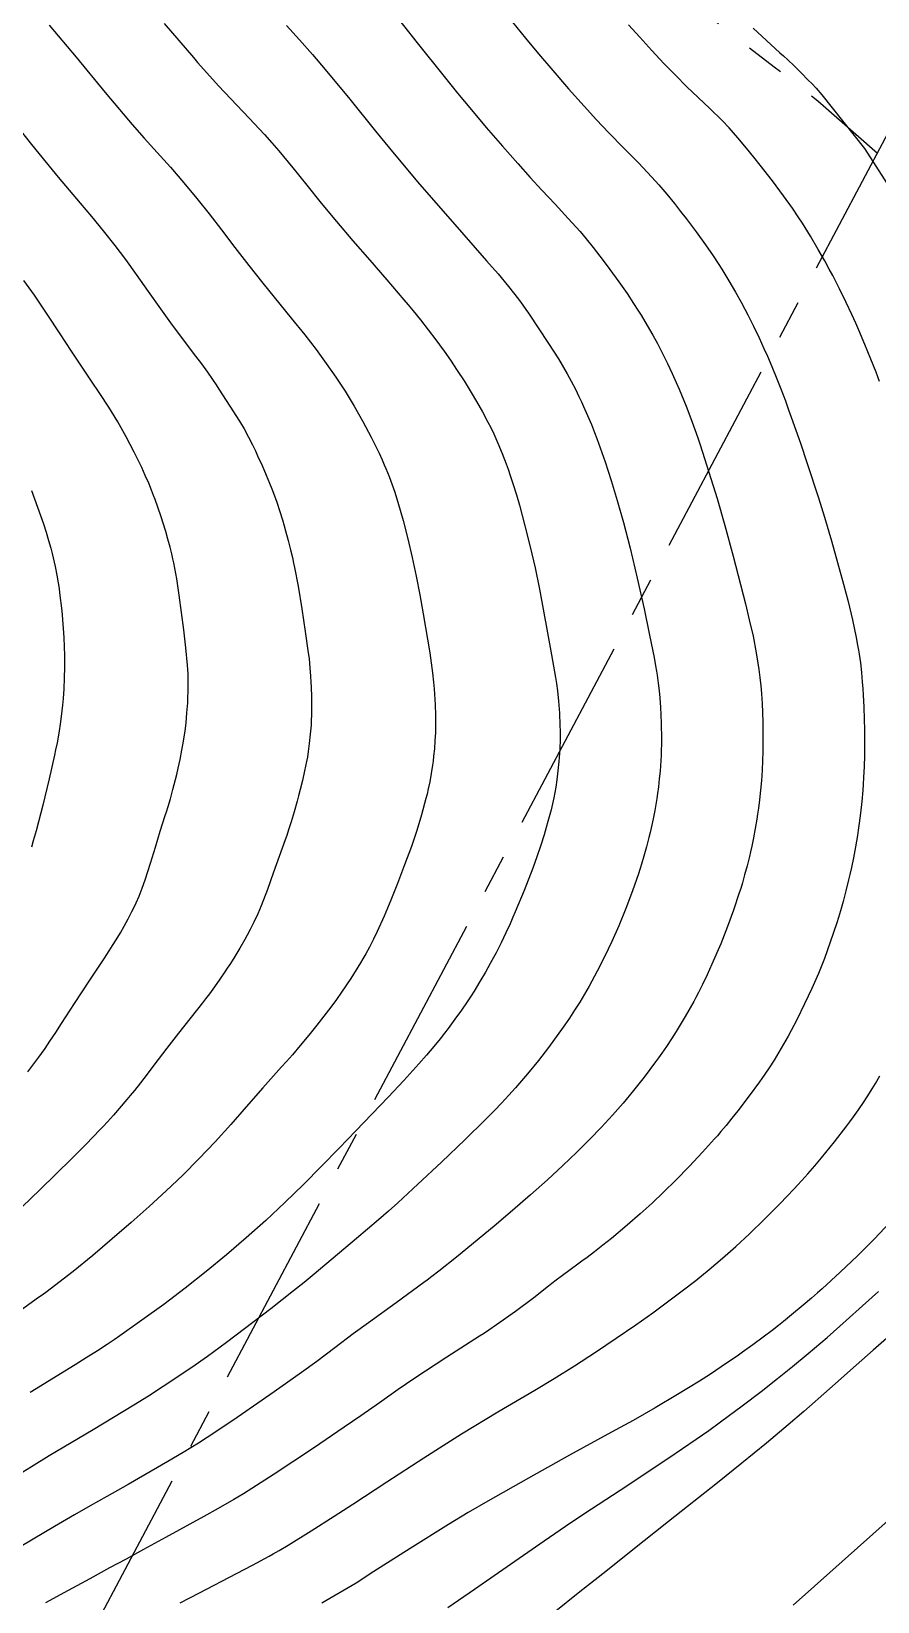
# Model space of a CAD drawing. Header units: millimetres. Extents: x 156921 to 159642, y 477538 to 479586.
# Drawn here: x 157794.4 to 157821.3, y 478971 to 479021 of the extents above; entities that cross this region are included whole.
import ezdxf

# ---------------------------------------------------------------- set-up
doc = ezdxf.new("R2010")
doc.units = ezdxf.units.MM
doc.header["$MEASUREMENT"] = 0
doc.linetypes.add('A-CENTR01', pattern=[2, 1.25, -0.25, 0.25, -0.25])
doc.linetypes.add('A-CENTR05', pattern=[10, 6.25, -1.25, 1.25, -1.25])
doc.layers.add('F0017111', color=94, linetype='Continuous', transparency=0.6)
doc.layers.add('F0017114', color=80, linetype='Continuous', transparency=0.6)
doc.layers.add('공통_인출선&문자', color=7, linetype='Continuous')
doc.layers.add('용지경계', color=222, linetype='Continuous')

msp = doc.modelspace()

# ---------------------------------------------------------------- linework, layer by layer
at = {"layer": 'F0017111', "transparency": 33554521, "flags": 128}
for points in [[(157805.805, 479021.71), (157806.674, 479020.608), (157807.532, 479019.534), (157807.96, 479019.005), (157808.401, 479018.471), (157808.871, 479017.916), (157809.388, 479017.323), (157809.88, 479016.767), (157810.277, 479016.323), (157810.649, 479015.916), (157811.067, 479015.469), (157811.486, 479015.017), (157811.863, 479014.598), (157812.055, 479014.371), (157812.278, 479014.095), (157812.494, 479013.818), (157812.665, 479013.591), (157812.814, 479013.39), (157813.1, 479012.997), (157813.36, 479012.623), (157813.571, 479012.308), (157813.707, 479012.095), (157813.806, 479011.932), (157813.998, 479011.609), (157814.177, 479011.296), (157814.326, 479011.027), (157814.426, 479010.84), (157814.5, 479010.693), (157814.649, 479010.393), (157814.798, 479010.077), (157814.928, 479009.79), (157815.02, 479009.576), (157815.094, 479009.399), (157815.242, 479009.033), (157815.39, 479008.644), (157815.519, 479008.289), (157815.612, 479008.022), (157815.686, 479007.8), (157815.97, 479006.93), (157816.227, 479006.098), (157816.477, 479005.23), (157816.74, 479004.253), (157817.135, 479002.735), (157817.257, 479002.235), (157817.374, 479001.708), (157817.478, 479001.174), (157817.561, 479000.653), (157817.594, 479000.392), (157817.623, 479000.124), (157817.644, 478999.885), (157817.656, 478999.71), (157817.663, 478999.567), (157817.685, 478998.981), (157817.691, 478998.361), (157817.688, 478998.044), (157817.678, 478997.73), (157817.666, 478997.456), (157817.654, 478997.262), (157817.642, 478997.107), (157817.615, 478996.799), (157817.582, 478996.493), (157817.548, 478996.226), (157817.521, 478996.036), (157817.496, 478995.885), (157817.445, 478995.584), (157817.388, 478995.284), (157817.335, 478995.023), (157817.293, 478994.837), (157817.258, 478994.689), (157817.185, 478994.395), (157817.108, 478994.104), (157817.036, 478993.851), (157816.983, 478993.671), (157816.938, 478993.529), (157816.754, 478992.977), (157816.565, 478992.459), (157816.344, 478991.909), (157816.064, 478991.261), (157815.912, 478990.925), (157815.765, 478990.616), (157815.64, 478990.362), (157815.554, 478990.196), (157815.486, 478990.074), (157815.213, 478989.59), (157814.929, 478989.119), (157814.78, 478988.884), (157814.62, 478988.643), (157814.473, 478988.429), (157814.363, 478988.273), (157814.27, 478988.147), (157813.91, 478987.664), (157813.571, 478987.233), (157813.238, 478986.835), (157812.898, 478986.45), (157812.544, 478986.068), (157812.169, 478985.678), (157811.762, 478985.273), (157811.317, 478984.847), (157810.827, 478984.395), (157810.284, 478983.909), (157809.709, 478983.41), (157809.126, 478982.916), (157807.93, 478981.931), (157807.365, 478981.481), (157807.14, 478981.308), (157806.992, 478981.197), (157806.882, 478981.117), (157805.999, 478980.479), (157805.118, 478979.842), (157804.632, 478979.484), (157804.053, 478979.045), (157803.475, 478978.608), (157802.989, 478978.253), (157802.118, 478977.635), (157800.942, 478976.822), (157800.26, 478976.363), (157799.707, 478976.008), (157799.217, 478975.708), (157798.724, 478975.417), (157797.466, 478974.692), (157796.782, 478974.302), (157796.257, 478974.008), (157795.75, 478973.72), (157795.12, 478973.348), (157793.702, 478972.512)], [(157802.509, 479021.158), (157802.919, 479020.705), (157803.339, 479020.236), (157803.742, 479019.765), (157804.525, 479018.818), (157805.348, 479017.8), (157805.795, 479017.25), (157806.26, 479016.688), (157806.752, 479016.107), (157807.277, 479015.501), (157808.162, 479014.492), (157808.886, 479013.668), (157809.251, 479013.247), (157809.585, 479012.848), (157809.743, 479012.65), (157809.902, 479012.442), (157810.04, 479012.254), (157810.138, 479012.114), (157810.217, 479011.999), (157810.859, 479011.035), (157811.172, 479010.543), (157811.452, 479010.069), (157811.583, 479009.829), (157811.714, 479009.576), (157811.828, 479009.345), (157811.91, 479009.172), (157811.974, 479009.029), (157812.101, 479008.74), (157812.224, 479008.449), (157812.327, 479008.193), (157812.398, 479008.008), (157812.452, 479007.859), (157812.663, 479007.263), (157812.858, 479006.665), (157813.049, 479006.031), (157813.248, 479005.326), (157813.458, 479004.512), (157813.684, 479003.553), (157813.901, 479002.585), (157814.081, 479001.743), (157814.222, 479001.035), (157814.272, 479000.765), (157814.301, 479000.591), (157814.32, 479000.467), (157814.356, 479000.216), (157814.385, 478999.964), (157814.407, 478999.741), (157814.42, 478999.581), (157814.427, 478999.452), (157814.449, 478998.937), (157814.455, 478998.424), (157814.443, 478997.915), (157814.412, 478997.41), (157814.389, 478997.16), (157814.361, 478996.911), (157814.334, 478996.693), (157814.311, 478996.539), (157814.291, 478996.415), (157814.247, 478996.16), (157814.193, 478995.89), (157814.139, 478995.642), (157814.095, 478995.456), (157814.057, 478995.301), (157813.978, 478994.996), (157813.896, 478994.701), (157813.822, 478994.45), (157813.767, 478994.276), (157813.723, 478994.141), (157813.532, 478993.594), (157813.319, 478993.033), (157813.095, 478992.486), (157812.873, 478991.979), (157812.647, 478991.5), (157812.413, 478991.037), (157812.153, 478990.563), (157811.851, 478990.053), (157811.689, 478989.793), (157811.524, 478989.541), (157811.379, 478989.326), (157811.275, 478989.177), (157811.19, 478989.06), (157810.857, 478988.611), (157810.534, 478988.192), (157810.193, 478987.773), (157809.808, 478987.324), (157809.594, 478987.086), (157809.361, 478986.835), (157809.143, 478986.606), (157808.975, 478986.436), (157808.834, 478986.294), (157808.204, 478985.677), (157807.448, 478984.959), (157806.689, 478984.25), (157806.052, 478983.661), (157805.754, 478983.392), (157805.436, 478983.113), (157804.741, 478982.524), (157803.387, 478981.391), (157803.069, 478981.126), (157802.733, 478980.853), (157802.008, 478980.286), (157800.594, 478979.213), (157799.991, 478978.769), (157799.494, 478978.419), (157798.583, 478977.808), (157798.116, 478977.506), (157797.648, 478977.213), (157796.349, 478976.431), (157794.947, 478975.596), (157794.383, 478975.252), (157793.833, 478974.906)], [(157794.95, 479021.175), (157795.804, 479020.153), (157796.731, 479019.03), (157797.187, 479018.483), (157797.588, 479018.011), (157797.974, 479017.57), (157798.385, 479017.116), (157798.808, 479016.645), (157799.233, 479016.154), (157799.648, 479015.656), (157800.045, 479015.163), (157800.443, 479014.65), (157800.867, 479014.092), (157801.306, 479013.518), (157801.752, 479012.959), (157802.66, 479011.843), (157803.088, 479011.309), (157803.452, 479010.836), (157803.774, 479010.395), (157804.08, 479009.959), (157804.374, 479009.512), (157804.663, 479009.039), (157804.944, 479008.547), (157805.212, 479008.046), (157805.339, 479007.794), (157805.459, 479007.544), (157805.559, 479007.326), (157805.626, 479007.171), (157805.677, 479007.048), (157805.778, 479006.796), (157805.874, 479006.533), (157805.957, 479006.295), (157806.014, 479006.119), (157806.058, 479005.974), (157806.227, 479005.391), (157806.38, 479004.805), (157806.518, 479004.216), (157806.644, 479003.624), (157806.76, 479003.027), (157806.869, 479002.419), (157807.074, 479001.181), (157807.12, 479000.864), (157807.161, 479000.538), (157807.192, 479000.247), (157807.211, 479000.034), (157807.223, 478999.861), (157807.244, 478999.524), (157807.256, 478999.209), (157807.261, 478998.947), (157807.259, 478998.773), (157807.254, 478998.642), (157807.24, 478998.38), (157807.22, 478998.119), (157807.198, 478997.89), (157807.178, 478997.728), (157807.16, 478997.598), (157807.119, 478997.337), (157807.071, 478997.074), (157807.024, 478996.843), (157806.986, 478996.676), (157806.953, 478996.543), (157806.814, 478996.021), (157806.664, 478995.524), (157806.488, 478995.008), (157806.272, 478994.424), (157806.044, 478993.833), (157805.83, 478993.297), (157805.62, 478992.793), (157805.4, 478992.3), (157805.283, 478992.055), (157805.154, 478991.806), (157805.033, 478991.587), (157804.941, 478991.428), (157804.863, 478991.3), (157804.556, 478990.81), (157804.262, 478990.365), (157804.105, 478990.141), (157803.922, 478989.892), (157803.478, 478989.316), (157803.221, 478988.998), (157802.947, 478988.67), (157802.696, 478988.378), (157802.507, 478988.164), (157802.349, 478987.989), (157801.753, 478987.321), (157801.229, 478986.717), (157800.735, 478986.152), (157800.231, 478985.599), (157799.719, 478985.062), (157799.201, 478984.543), (157798.672, 478984.038), (157798.128, 478983.538), (157797.559, 478983.032), (157796.959, 478982.508), (157796.338, 478981.983), (157795.709, 478981.473), (157795.117, 478981.013), (157794.882, 478980.836), (157794.726, 478980.722), (157794.609, 478980.639), (157794.062, 478980.256)], [(157809.715, 479021.267), (157810.125, 479020.759), (157810.542, 479020.255), (157810.991, 479019.726), (157811.499, 479019.145), (157811.99, 479018.594), (157812.391, 479018.155), (157812.783, 479017.742), (157813.248, 479017.269), (157813.725, 479016.783), (157814.155, 479016.333), (157814.375, 479016.088), (157814.629, 479015.788), (157814.874, 479015.487), (157815.069, 479015.239), (157815.239, 479015.019), (157815.565, 479014.588), (157815.863, 479014.173), (157816.105, 479013.823), (157816.263, 479013.582), (157816.378, 479013.397), (157816.602, 479013.028), (157816.815, 479012.663), (157816.993, 479012.346), (157817.114, 479012.122), (157817.206, 479011.944), (157817.389, 479011.582), (157817.569, 479011.208), (157817.724, 479010.874), (157817.834, 479010.628), (157817.92, 479010.426), (157818.091, 479010.016), (157818.26, 479009.589), (157818.407, 479009.205), (157818.51, 479008.922), (157818.592, 479008.689), (157818.884, 479007.853), (157819.102, 479007.211), (157819.463, 479006.118), (157819.655, 479005.501), (157819.871, 479004.746), (157820.256, 479003.369), (157820.406, 479002.809), (157820.544, 479002.233), (157820.664, 479001.666), (157820.709, 479001.428), (157820.738, 479001.262), (157820.758, 479001.133), (157820.796, 479000.859), (157820.829, 479000.551), (157820.856, 479000.26), (157820.872, 479000.033), (157820.883, 478999.838), (157820.903, 478999.449), (157820.917, 478999.063), (157820.925, 478998.727), (157820.928, 478998.488), (157820.928, 478998.298), (157820.924, 478997.92), (157820.914, 478997.545), (157820.9, 478997.219), (157820.886, 478996.988), (157820.872, 478996.804), (157820.841, 478996.438), (157820.802, 478996.075), (157820.762, 478995.758), (157820.73, 478995.534), (157820.701, 478995.355), (157820.64, 478994.998), (157820.573, 478994.644), (157820.51, 478994.336), (157820.462, 478994.117), (157820.421, 478993.943), (157820.335, 478993.597), (157820.244, 478993.254), (157820.16, 478992.957), (157820.096, 478992.747), (157820.043, 478992.58), (157819.837, 478991.962), (157819.647, 478991.438), (157819.456, 478990.962), (157819.248, 478990.484), (157819.02, 478989.995), (157818.768, 478989.485), (157818.493, 478988.968), (157818.198, 478988.455), (157818.045, 478988.204), (157817.891, 478987.963), (157817.756, 478987.759), (157817.659, 478987.618), (157817.581, 478987.51), (157817.253, 478987.063), (157816.892, 478986.591), (157816.704, 478986.353), (157816.517, 478986.125), (157816.354, 478985.931), (157816.239, 478985.798), (157816.147, 478985.696), (157815.76, 478985.272), (157815.337, 478984.821), (157814.914, 478984.382), (157814.527, 478983.997), (157814.157, 478983.644), (157813.783, 478983.305), (157813.365, 478982.944), (157812.86, 478982.526), (157812.588, 478982.308), (157812.32, 478982.099), (157812.088, 478981.923), (157811.925, 478981.802), (157811.796, 478981.71), (157811.304, 478981.347), (157811.102, 478981.193), (157810.966, 478981.085), (157810.862, 478981), (157810.39, 478980.63), (157809.808, 478980.2), (157809.201, 478979.772), (157808.952, 478979.603), (157808.783, 478979.49), (157808.654, 478979.407), (157807.623, 478978.739), (157806.602, 478978.07), (157806.065, 478977.709), (157805.469, 478977.293), (157804.876, 478976.876), (157804.346, 478976.512), (157803.37, 478975.849), (157802.117, 478975.017), (157801.408, 478974.561), (157801.135, 478974.391), (157800.959, 478974.283), (157800.831, 478974.208), (157800.335, 478973.922), (157799.872, 478973.667), (157798.655, 478972.999), (157797.955, 478972.613), (157797.398, 478972.314), (157796.865, 478972.028), (157796.24, 478971.684), (157795.551, 478971.307), (157794.83, 478970.923)], [(157821.408, 479009.821), (157821.294, 479010.121), (157821.13, 479010.534), (157820.94, 479010.999), (157820.745, 479011.454), (157820.647, 479011.679), (157820.521, 479011.957), (157820.34, 479012.34), (157820.129, 479012.771), (157819.913, 479013.194), (157819.803, 479013.404), (157819.66, 479013.665), (157819.452, 479014.03), (157819.206, 479014.447), (157818.949, 479014.862), (157818.818, 479015.07), (157818.636, 479015.341), (157818.351, 479015.741), (157817.996, 479016.216), (157817.604, 479016.715), (157817.399, 479016.971), (157817.169, 479017.251), (157816.89, 479017.581), (157816.612, 479017.897), (157816.387, 479018.134), (157815.998, 479018.517), (157815.624, 479018.873), (157815.26, 479019.22), (157814.9, 479019.576), (157814.532, 479019.955), (157814.146, 479020.368), (157813.765, 479020.787), (157813.412, 479021.183)], [(157793.461, 479018.537), (157794.385, 479017.376), (157794.848, 479016.8), (157795.234, 479016.328), (157795.584, 479015.913), (157795.938, 479015.504), (157796.299, 479015.081), (157796.672, 479014.621), (157797.038, 479014.153), (157797.377, 479013.706), (157797.721, 479013.234), (157798.101, 479012.689), (157798.492, 479012.132), (157798.869, 479011.621), (157799.614, 479010.633), (157799.801, 479010.38), (157799.987, 479010.119), (157800.149, 479009.886), (157800.264, 479009.715), (157800.355, 479009.575), (157800.702, 479009.04), (157801.01, 479008.555), (157801.155, 479008.314), (157801.3, 479008.051), (157801.427, 479007.805), (157801.517, 479007.617), (157801.59, 479007.458), (157801.73, 479007.145), (157801.861, 479006.84), (157801.969, 479006.581), (157802.04, 479006.4), (157802.094, 479006.26), (157802.198, 479005.975), (157802.298, 479005.681), (157802.382, 479005.419), (157802.439, 479005.227), (157802.482, 479005.07), (157802.565, 479004.761), (157802.64, 479004.464), (157802.699, 479004.211), (157802.737, 479004.037), (157802.764, 479003.902), (157802.877, 479003.301), (157802.996, 479002.578), (157803.107, 479001.855), (157803.193, 479001.258), (157803.227, 479000.984), (157803.255, 479000.698), (157803.276, 479000.44), (157803.288, 479000.248), (157803.296, 479000.09), (157803.306, 478999.776), (157803.309, 478999.469), (157803.306, 478999.205), (157803.299, 478999.02), (157803.29, 478998.874), (157803.268, 478998.583), (157803.236, 478998.293), (157803.202, 478998.039), (157803.173, 478997.858), (157803.145, 478997.714), (157803.086, 478997.418), (157803.016, 478997.109), (157802.949, 478996.829), (157802.895, 478996.621), (157802.848, 478996.449), (157802.753, 478996.115), (157802.658, 478995.8), (157802.575, 478995.537), (157802.515, 478995.359), (157802.467, 478995.225), (157802.089, 478994.161), (157801.899, 478993.638), (157801.702, 478993.124), (157801.594, 478992.866), (157801.47, 478992.6), (157801.352, 478992.362), (157801.258, 478992.188), (157801.177, 478992.046), (157801.017, 478991.768), (157800.858, 478991.504), (157800.72, 478991.281), (157800.623, 478991.13), (157800.546, 478991.015), (157800.386, 478990.78), (157800.213, 478990.537), (157800.053, 478990.32), (157799.931, 478990.161), (157799.829, 478990.03), (157799.066, 478989.066), (157798.694, 478988.588), (157798.283, 478988.042), (157798.069, 478987.756), (157797.854, 478987.479), (157797.665, 478987.242), (157797.531, 478987.077), (157797.423, 478986.948), (157796.992, 478986.449), (157796.803, 478986.239), (157796.668, 478986.093), (157796.561, 478985.98), (157796.122, 478985.525), (157795.666, 478985.069), (157794.645, 478984.069), (157794.085, 478983.535)], [(157794.264, 478987.837), (157794.614, 478988.298), (157794.702, 478988.418), (157794.814, 478988.575), (157794.972, 478988.806), (157795.154, 478989.08), (157795.338, 478989.368), (157795.749, 478990.007), (157796.242, 478990.748), (157796.714, 478991.457), (157797.06, 478992.002), (157797.131, 478992.117), (157797.217, 478992.262), (157797.333, 478992.467), (157797.461, 478992.703), (157797.584, 478992.94), (157797.644, 478993.059), (157797.716, 478993.212), (157797.81, 478993.43), (157797.91, 478993.686), (157798.004, 478993.948), (157798.175, 478994.474), (157798.333, 478994.99), (157798.487, 478995.496), (157798.647, 478995.993), (157798.688, 478996.115), (157798.739, 478996.28), (157798.81, 478996.526), (157798.891, 478996.824), (157798.972, 478997.144), (157799.012, 478997.308), (157799.059, 478997.508), (157799.117, 478997.779), (157799.177, 478998.078), (157799.229, 478998.365), (157799.252, 478998.506), (157799.278, 478998.688), (157799.309, 478998.952), (157799.338, 478999.264), (157799.361, 478999.588), (157799.37, 478999.753), (157799.377, 478999.952), (157799.378, 479000.218), (157799.372, 479000.511), (157799.356, 479000.788), (157799.306, 479001.339), (157799.238, 479001.913), (157799.092, 479003.017), (157799.012, 479003.533), (157798.914, 479004.044), (157798.888, 479004.171), (157798.852, 479004.328), (157798.798, 479004.547), (157798.732, 479004.796), (157798.662, 479005.042), (157798.505, 479005.542), (157798.321, 479006.06), (157798.272, 479006.192), (157798.209, 479006.355), (157798.117, 479006.579), (157798.009, 479006.832), (157797.896, 479007.081), (157797.658, 479007.573), (157797.401, 479008.063), (157797.13, 479008.541), (157796.849, 479008.999), (157796.562, 479009.44), (157796.273, 479009.866), (157795.975, 479010.307), (157795.658, 479010.79), (157795.302, 479011.336), (157794.887, 479011.964), (157794.479, 479012.567), (157794.141, 479013.039)], [(157794.38, 479006.351), (157794.579, 479005.82), (157794.764, 479005.288), (157794.849, 479005.021), (157794.93, 479004.752), (157794.996, 479004.516), (157795.04, 479004.346), (157795.073, 479004.209), (157795.135, 479003.934), (157795.19, 479003.655), (157795.234, 479003.408), (157795.261, 479003.23), (157795.279, 479003.086), (157795.346, 479002.515), (157795.394, 479001.955), (157795.411, 479001.67), (157795.423, 479001.368), (157795.43, 479001.094), (157795.431, 479000.889), (157795.431, 479000.719), (157795.425, 479000.376), (157795.409, 479000.031), (157795.388, 478999.726), (157795.368, 478999.507), (157795.348, 478999.33), (157795.303, 478998.976), (157795.25, 478998.622), (157795.196, 478998.312), (157795.153, 478998.091), (157795.115, 478997.914), (157794.944, 478997.163), (157794.74, 478996.326), (157794.527, 478995.513), (157794.44, 478995.194), (157794.38, 478994.986)], [(157799.116, 478970.916), (157799.737, 478971.237), (157800.914, 478971.849), (157801.427, 478972.118), (157801.955, 478972.408), (157802.089, 478972.483), (157802.273, 478972.589), (157802.557, 478972.759), (157803.292, 478973.212), (157804.025, 478973.678), (157804.622, 478974.063), (157805.704, 478974.77), (157806.884, 478975.54), (157807.498, 478975.934), (157808.087, 478976.299), (157809.248, 478976.999), (157810.426, 478977.696), (157811.038, 478978.064), (157811.686, 478978.47), (157812.353, 478978.901), (157813.018, 478979.344), (157813.641, 478979.771), (157814.178, 478980.158), (157815.113, 478980.851), (157815.55, 478981.184), (157815.982, 478981.533), (157816.406, 478981.893), (157816.823, 478982.264), (157817.258, 478982.669), (157817.738, 478983.135), (157818.227, 478983.625), (157818.685, 478984.102), (157818.796, 478984.22), (157818.934, 478984.37), (157819.126, 478984.585), (157819.343, 478984.836), (157819.559, 478985.092), (157819.976, 478985.606), (157820.365, 478986.11), (157820.46, 478986.236), (157820.575, 478986.395), (157820.734, 478986.622), (157820.912, 478986.886), (157821.085, 478987.156), (157821.171, 478987.293), (157821.276, 478987.463), (157821.417, 478987.703)], [(157807.652, 478970.774), (157808.501, 478971.353), (157809.264, 478971.883), (157810.715, 478972.896), (157811.398, 478973.364), (157811.98, 478973.75), (157813.143, 478974.51), (157814.689, 478975.537), (157815.56, 478976.129), (157815.962, 478976.411), (157816.342, 478976.684), (157817.033, 478977.193), (157817.631, 478977.648), (157818.156, 478978.059), (157818.631, 478978.441), (157819.131, 478978.858), (157819.735, 478979.375), (157820.344, 478979.91), (157820.865, 478980.377), (157821.368, 478980.84)], [(157821.975, 478979.643), (157821.203, 478978.965), (157820.66, 478978.484), (157819.815, 478977.731), (157818.993, 478977.011), (157818.492, 478976.585), (157817.8, 478976.009), (157817.017, 478975.367), (157816.24, 478974.743), (157814.682, 478973.505), (157813.494, 478972.564), (157812.68, 478971.918), (157811.857, 478971.264), (157811.04, 478970.614)], [(157822.073, 478973.886), (157820.703, 478972.672), (157819.338, 478971.449), (157818.656, 478970.842)]]:
    msp.add_lwpolyline(points, dxfattribs=at)
at = {"layer": 'F0017114', "transparency": 33554521, "flags": 128}
for points in [[(157798.612, 479021.227), (157799.542, 479020.142), (157799.678, 479019.982), (157799.875, 479019.758), (157800.343, 479019.244), (157801.321, 479018.211), (157801.805, 479017.69), (157802.038, 479017.428), (157802.266, 479017.164), (157802.713, 479016.629), (157803.158, 479016.077), (157803.617, 479015.506), (157804.106, 479014.913), (157804.622, 479014.303), (157805.162, 479013.682), (157805.71, 479013.055), (157806.251, 479012.424), (157806.386, 479012.266), (157806.55, 479012.068), (157806.774, 479011.789), (157807.025, 479011.47), (157807.268, 479011.149), (157807.387, 479010.988), (157807.533, 479010.786), (157807.731, 479010.502), (157807.952, 479010.175), (157808.165, 479009.847), (157808.27, 479009.683), (157808.396, 479009.476), (157808.566, 479009.187), (157808.752, 479008.856), (157808.929, 479008.525), (157809.015, 479008.359), (157809.116, 479008.151), (157809.247, 479007.861), (157809.385, 479007.53), (157809.51, 479007.198), (157809.569, 479007.033), (157809.64, 479006.826), (157809.733, 479006.537), (157809.835, 479006.208), (157809.93, 479005.88), (157810.108, 479005.221), (157810.275, 479004.557), (157810.428, 479003.886), (157810.566, 479003.206), (157810.828, 479001.821), (157810.957, 479001.112), (157811.081, 479000.388), (157811.111, 479000.205), (157811.142, 478999.973), (157811.176, 478999.643), (157811.206, 478999.262), (157811.222, 478998.876), (157811.227, 478998.681), (157811.227, 478998.438), (157811.214, 478998.099), (157811.189, 478997.713), (157811.149, 478997.328), (157811.125, 478997.136), (157811.088, 478996.897), (157811.025, 478996.563), (157810.94, 478996.181), (157810.841, 478995.801), (157810.788, 478995.612), (157810.718, 478995.377), (157810.614, 478995.051), (157810.489, 478994.683), (157810.357, 478994.32), (157810.081, 478993.61), (157809.797, 478992.924), (157809.725, 478992.756), (157809.633, 478992.549), (157809.501, 478992.263), (157809.346, 478991.943), (157809.188, 478991.628), (157809.108, 478991.473), (157809.003, 478991.279), (157808.851, 478991.01), (157808.672, 478990.705), (157808.484, 478990.401), (157808.389, 478990.25), (157808.265, 478990.062), (157808.086, 478989.801), (157807.876, 478989.505), (157807.658, 478989.211), (157807.547, 478989.064), (157807.406, 478988.884), (157807.204, 478988.637), (157806.97, 478988.359), (157806.731, 478988.086), (157806.243, 478987.551), (157805.745, 478987.023), (157804.721, 478985.955), (157804.187, 478985.401), (157803.627, 478984.829), (157803.047, 478984.248), (157802.453, 478983.67), (157801.846, 478983.1), (157801.229, 478982.545), (157800.598, 478982.002), (157799.948, 478981.469), (157799.282, 478980.944), (157798.599, 478980.426), (157797.902, 478979.917), (157797.194, 478979.422), (157797.016, 478979.299), (157796.793, 478979.15), (157796.482, 478978.946), (157796.126, 478978.718), (157795.77, 478978.496), (157794.337, 478977.622)], [(157817.378, 479021.072), (157818.231, 479020.296), (157818.344, 479020.195), (157818.485, 479020.064), (157818.683, 479019.876), (157818.908, 479019.654), (157819.133, 479019.425), (157819.246, 479019.309), (157819.383, 479019.162), (157819.571, 479018.952), (157820.932, 479017.246), (157822.11, 479015.409)], [(157821.744, 478983.041), (157821.234, 478982.504), (157820.705, 478981.976), (157820.153, 478981.451), (157819.575, 478980.923), (157819.427, 478980.791), (157819.239, 478980.627), (157818.972, 478980.398), (157818.661, 478980.14), (157818.345, 478979.883), (157818.186, 478979.756), (157817.984, 478979.598), (157817.699, 478979.382), (157817.37, 478979.138), (157817.036, 478978.898), (157816.869, 478978.78), (157816.658, 478978.633), (157816.359, 478978.432), (157816.015, 478978.206), (157815.668, 478977.984), (157814.968, 478977.551), (157814.261, 478977.13), (157813.558, 478976.727), (157812.868, 478976.349), (157811.528, 478975.623), (157810.216, 478974.894), (157808.925, 478974.16), (157808.296, 478973.792), (157807.675, 478973.414), (157806.449, 478972.645), (157805.297, 478971.911), (157804.724, 478971.549), (157803.637, 478970.905)]]:
    msp.add_lwpolyline(points, dxfattribs=at)
at = {"layer": '공통_인출선&문자', "color": 230, "linetype": 'A-CENTR05', "flags": 128}
msp.add_lwpolyline([(157888.012, 479142.583), (157835.224, 479043.237), (157782.436, 478943.89)], dxfattribs=at)
at = {"layer": '용지경계', "linetype": 'A-CENTR01', "ltscale": 5, "flags": 128}
msp.add_lwpolyline([(157258.32, 479284.676), (157271.02, 479291.162), (157271.02, 479291.162), (157292.906, 479293.94), (157324.075, 479289.288), (157324.075, 479289.288), (157340.092, 479284.119), (157353.957, 479275.643), (157367.783, 479261.794), (157381.631, 479244.836), (157397.661, 479234.392), (157397.661, 479234.392), (157406.152, 479232.84), (157417.306, 479236.735), (157426.155, 479240.143), (157445.708, 479248.622), (157445.708, 479248.622), (157452.48, 479243.412), (157458.614, 479235.357), (157464.637, 479229.335), (157471.969, 479230.416), (157484.898, 479228.663), (157486.443, 479226.996), (157487.152, 479226.23), (157487.845, 479225.482), (157488.488, 479224.778), (157489.138, 479224.037), (157489.824, 479223.254), (157490.349, 479222.652), (157490.856, 479221.981), (157491.292, 479221.405), (157491.593, 479220.907), (157491.915, 479220.301), (157492.41, 479219.142), (157493.199, 479217.664), (157494.064, 479216.243), (157494.964, 479215.039), (157495.746, 479214.047), (157496.508, 479213.139), (157497.203, 479212.324), (157497.871, 479211.539), (157497.99, 479211.398), (157498.519, 479210.769), (157499.183, 479209.974), (157499.849, 479209.175), (157500.517, 479208.371), (157501.227, 479207.517), (157502.007, 479206.612), (157502.809, 479205.73), (157503.3, 479205.211), (157503.338, 479204.997), (157504.143, 479202.033), (157505.796, 479199.862), (157506.729, 479198.836), (157507.506, 479198.009), (157508.31, 479197.182), (157509.175, 479196.334), (157510.131, 479195.46), (157511.069, 479194.685), (157511.883, 479194.034), (157512.667, 479193.408), (157513.5, 479192.749), (157514.439, 479192.035), (157515.452, 479191.324), (157516.407, 479190.704), (157517.261, 479190.162), (157518.079, 479189.644), (157518.885, 479189.132), (157519.677, 479188.624), (157520.46, 479188.117), (157521.217, 479187.619), (157521.936, 479187.133), (157522.631, 479186.645), (157523.13, 479186.281), (157523.521, 479185.942), (157524.067, 479185.42), (157524.727, 479184.762), (157525.423, 479184.069), (157526.112, 479183.376), (157526.812, 479182.67), (157527.524, 479181.952), (157528.27, 479181.204), (157529.016, 479180.476), (157529.842, 479179.67), (157530.952, 479178.682), (157532.446, 479177.593), (157533.936, 479176.823), (157535.117, 479176.283), (157536.338, 479175.787), (157537.494, 479175.386), (157538.443, 479175.071), (157538.991, 479174.881), (157539.423, 479174.601), (157540.047, 479174.169), (157541.16, 479173.346), (157542.946, 479172.399), (157544.499, 479171.853), (157545.664, 479171.489), (157546.766, 479171.176), (157547.792, 479170.899), (157548.627, 479170.672, 0.000967), (157548.653, 479170.665), (157549.19, 479170.52), (157550.235, 479170.244), (157551.256, 479169.974), (157552.297, 479169.699), (157553.533, 479169.379), (157554.941, 479169.098), (157556.227, 479168.9), (157557.354, 479168.741), (157558.45, 479168.58), (157559.752, 479168.395), (157561.583, 479168.236), (157563.53, 479168.346), (157564.692, 479168.476), (157564.88, 479168.479), (157565.384, 479168.386), (157566.835, 479168.169), (157568.355, 479168.048), (157569.765, 479167.99), (157571.251, 479167.972), (157572.886, 479168.041), (157574.77, 479168.231), (157576.356, 479168.572), (157577.4, 479168.907), (157579.047, 479169.502), (157580.069, 479169.848), (157580.556, 479169.939), (157581.067, 479169.974), (157581.672, 479169.955), (157584.289, 479169.703), (157585.061, 479170.016), (157585.283, 479170.042), (157585.714, 479169.752), (157586.543, 479169.193), (157587.373, 479168.634), (157588.202, 479168.076), (157589.031, 479167.517), (157589.365, 479167.292), (157589.277, 479166.175), (157590.977, 479163.16), (157591.799, 479161.884), (157592.577, 479160.83), (157593.035, 479160.22), (157593.086, 479160.149), (157593.413, 479159.666), (157593.794, 479158.938), (157594.386, 479157.87), (157594.535, 479157.603), (157594.539, 479157.589), (157594.668, 479156.681), (157594.858, 479154.951), (157595.288, 479152.792), (157595.94, 479150.923), (157596.488, 479149.644), (157596.786, 479148.925), (157596.865, 479148.656), (157596.908, 479148.231), (157596.863, 479147.04), (157596.675, 479145.17), (157596.41, 479142.657), (157596.447, 479139.559), (157597.121, 479137.176), (157597.655, 479135.684), (157597.963, 479134.899), (157597.925, 479134.543), (157597.59, 479131.636), (157598.025, 479127.609), (157599.821, 479124.92), (157600.884, 479123.691), (157601.782, 479122.74), (157602.647, 479121.89), (157603.45, 479121.129), (157604.357, 479120.283), (157605.425, 479119.397), (157606.405, 479118.665), (157607.301, 479118.012), (157608.177, 479117.399), (157609.049, 479116.79), (157609.948, 479116.186), (157610.819, 479115.607), (157611.734, 479115.009), (157612.637, 479114.443), (157613.521, 479113.888), (157613.858, 479113.683), (157613.826, 479113.547), (157613.772, 479108.232), (157617.348, 479104.205), (157619.92, 479103.175), (157620.994, 479102.778), (157621.975, 479102.422), (157622.927, 479102.075), (157623.865, 479101.73), (157624.786, 479101.384), (157625.166, 479101.239), (157626.759, 479100.72), (157628.902, 479100.469), (157630.366, 479100.426), (157631.493, 479100.376), (157632.667, 479100.318), (157633.899, 479100.256), (157635.264, 479100.204), (157636.613, 479100.199), (157637.932, 479100.194), (157639.347, 479100.227), (157640.688, 479100.286), (157641.967, 479100.342), (157643.266, 479100.404), (157644.553, 479100.473), (157645.685, 479100.532), (157646.607, 479100.545), (157647.291, 479100.52), (157648.135, 479100.407), (157649.394, 479100.259), (157650.575, 479100.144), (157651.515, 479100.043), (157652.4, 479099.905), (157653.406, 479099.73), (157654.456, 479099.54), (157655.516, 479099.343), (157656.563, 479099.145), (157657.569, 479098.947), (157658.446, 479098.763), (157659.114, 479098.592), (157659.824, 479098.358), (157660.685, 479098.056), (157661.597, 479097.717), (157662.546, 479097.362), (157663.474, 479097.008), (157664.4, 479096.648), (157665.292, 479096.294), (157666.118, 479095.952), (157666.965, 479095.576), (157667.877, 479095.166), (157668.772, 479094.76), (157669.618, 479094.368), (157670.478, 479093.95), (157671.481, 479093.46), (157672.523, 479092.987), (157673.514, 479092.543), (157674.577, 479092.083), (157675.695, 479091.631), (157676.893, 479091.181), (157678.236, 479090.742), (157679.538, 479090.402), (157680.636, 479090.138), (157681.648, 479089.89), (157682.527, 479089.671), (157683.024, 479089.525), (157683.184, 479089.457), (157683.63, 479089.195), (157684.365, 479088.754), (157684.916, 479088.397), (157685.434, 479088.009), (157686.145, 479087.432), (157687.026, 479086.73), (157687.961, 479086.016), (157688.921, 479085.319), (157689.923, 479084.629), (157690.936, 479083.978), (157691.979, 479083.34), (157693.105, 479082.708), (157694.422, 479082.038), (157696.105, 479081.365), (157697.922, 479080.906), (157699.316, 479080.695), (157700.126, 479080.564), (157700.717, 479080.426), (157701.349, 479080.235), (157701.964, 479080.017), (157702.56, 479079.762), (157703.369, 479079.373), (157704.344, 479078.916), (157705.316, 479078.467), (157706.333, 479078.009), (157707.394, 479077.552), (157708.468, 479077.116), (157709.527, 479076.707), (157710.873, 479076.205), (157713.167, 479075.612), (157715.75, 479075.654), (157717.343, 479075.878), (157717.51, 479075.789), (157718.489, 479075.294), (157719.372, 479074.848), (157720.265, 479074.389), (157721.221, 479073.903), (157722.193, 479073.424), (157723.151, 479072.96), (157724.127, 479072.495), (157725.17, 479072.014), (157726.281, 479071.535), (157727.39, 479071.094), (157728.446, 479070.698), (157729.438, 479070.336), (157730.406, 479069.982), (157731.391, 479069.623), (157732.344, 479069.279), (157733.215, 479068.957), (157734.014, 479068.644), (157734.719, 479068.344), (157735.344, 479068.044), (157735.979, 479067.703), (157736.646, 479067.312), (157737.332, 479066.881), (157738.052, 479066.402), (157738.907, 479065.814), (157739.923, 479065.148), (157740.913, 479064.548), (157741.522, 479064.214), (157742.61, 479063.675), (157743.593, 479063.209), (157744.52, 479062.775), (157745.483, 479062.322), (157746.612, 479061.813), (157747.715, 479061.378), (157748.535, 479061.055), (157749.182, 479060.771), (157749.795, 479060.464), (157750.484, 479060.082), (157751.297, 479059.609), (157752.178, 479059.095), (157753.136, 479058.541), (157754.236, 479057.939), (157755.411, 479057.364), (157756.617, 479056.831), (157757.808, 479056.372), (157758.872, 479055.994), (157759.841, 479055.654), (157760.759, 479055.33), (157761.693, 479054.988), (157762.696, 479054.626), (157763.705, 479054.273), (157767.16, 479053.081), (157769.919, 479054.195), (157770.417, 479053.943), (157771.32, 479053.486), (157772.224, 479053.03), (157773.127, 479052.574), (157774.031, 479052.119), (157774.824, 479051.72), (157775.405, 479051.401), (157776.073, 479050.977), (157776.928, 479050.435), (157777.796, 479049.885), (157778.672, 479049.334), (157779.538, 479048.792), (157780.465, 479048.213), (157781.39, 479047.662), (157782.297, 479047.119), (157783.211, 479046.59), (157784.087, 479046.08), (157784.946, 479045.585), (157785.748, 479045.112), (157786.521, 479044.642), (157787.29, 479044.157), (157788.093, 479043.635), (157788.865, 479043.129), (157789.604, 479042.62), (157790.302, 479042.127), (157790.965, 479041.622), (157791.646, 479041.082), (157792.355, 479040.488), (157793.103, 479039.853), (157793.818, 479039.233), (157794.592, 479038.538), (157795.643, 479037.621), (157796.723, 479036.831), (157797.543, 479036.235), (157798.369, 479035.626), (157799.141, 479035.064), (157799.925, 479034.461), (157800.766, 479033.834), (157801.771, 479033.071), (157802.909, 479032.333), (157803.362, 479032.053), (157804.349, 479031.038), (157805.939, 479030.031), (157806.754, 479029.529), (157807.338, 479029.146), (157807.948, 479028.69), (157808.739, 479028.084), (157809.533, 479027.482), (157810.314, 479026.874), (157811.14, 479026.235), (157811.246, 479026.153), (157812.108, 479024.825), (157813.656, 479023.347), (157814.647, 479022.538), (157815.479, 479021.851), (157816.36, 479021.152), (157817.229, 479020.473), (157818.051, 479019.85), (157818.795, 479019.272), (157819.44, 479018.758), (157821.336, 479017.099)], format="xyb", dxfattribs=at)

doc.saveas('drawing.dxf')
